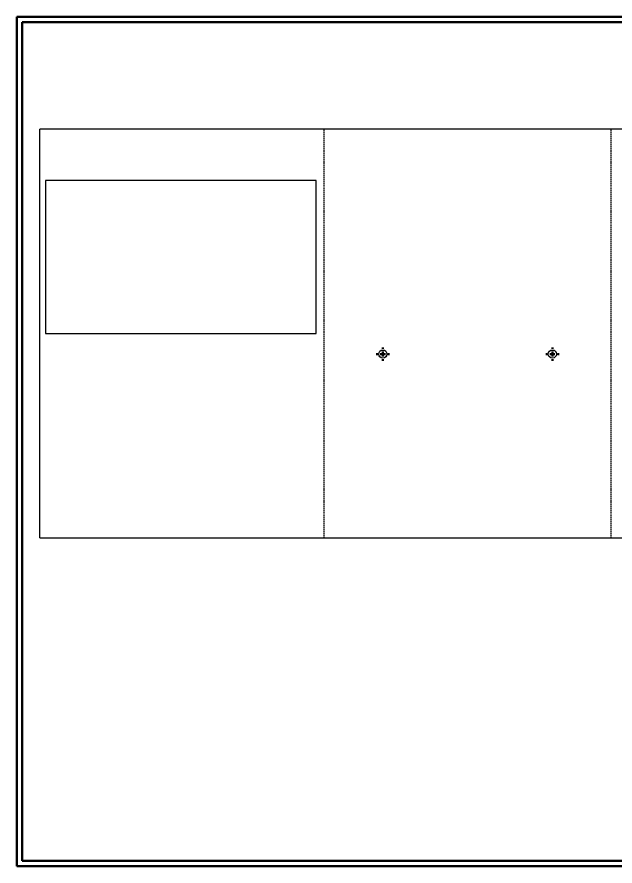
# Model space of a CAD drawing. Header units: millimetres. Extents: x 10 to 1179, y 5 to 836.
# Drawn here: x 10 to 595, y 5 to 836 of the extents above; entities that cross this region are included whole.
import ezdxf

# ---------------------------------------------------------------- set-up
doc = ezdxf.new("R2010")
doc.units = ezdxf.units.MM
doc.linetypes.add('HIDDEN', pattern=[1.905, 1.27, -0.635])
doc.layers.add('SLD-0', color=179, linetype='Continuous', lineweight=50)

# ---------------------------------------------------------------- blocks, each defined once
blk = doc.blocks.new('SW_CENTERMARKSYMBOL_2')
at = {"layer": 'SLD-0', "color": 0}
for p, q in [((-5, 0), (-6.5, 0)), ((0, 0), (-2.5, 0)), ((0, 5), (0, 6.5)), ((0, 0), (0, 2.5)), ((0, 0), (0, -2.5)), ((0, 0), (2.5, 0)), ((5, 0), (6.5, 0)), ((0, -5), (0, -6.5))]:
    blk.add_line(p, q, dxfattribs=at)
blk = doc.blocks.new('SW_CENTERMARKSYMBOL_3')
at = {"layer": 'SLD-0', "color": 0}
for p, q in [((-5, 0), (-6.5, 0)), ((0, 0), (-2.5, 0)), ((0, 5), (0, 6.5)), ((0, 0), (0, 2.5)), ((0, 0), (0, -2.5)), ((0, 0), (2.5, 0)), ((5, 0), (6.5, 0)), ((0, -5), (0, -6.5))]:
    blk.add_line(p, q, dxfattribs=at)

msp = doc.modelspace()

# ---------------------------------------------------------------- linework, layer by layer
at = {"color": 7, "linetype": 'Continuous', "lineweight": 25}
for p, q in [((32.37, 326.09), (32.37, 726.09)), ((1163.72, 726.09), (32.37, 726.09)), ((302.87, 676.09), (37.87, 676.09)), ((37.87, 676.09), (37.87, 526.09)), ((302.87, 526.09), (302.87, 676.09)), ((37.87, 526.09), (302.87, 526.09)), ((32.37, 326.09), (1163.72, 326.09))]:
    msp.add_line(p, q, dxfattribs=at)
at = {"color": 7, "linetype": 'HIDDEN'}
for p, q in [((310.73, 326.09), (310.73, 726.09)), ((591.44, 326.09), (591.44, 726.09))]:
    msp.add_line(p, q, dxfattribs=at)
at = {"color": 7, "linetype": 'Continuous', "lineweight": 25}
for centre in [(368.09, 506.09), (534.09, 506.09)]:
    msp.add_circle(centre, 4, dxfattribs=at)
at = {"layer": 'SLD-0'}
for p, q in [((9.97, 836.04), (1178.97, 836.04)), ((9.97, 5.04), (9.97, 836.04)), ((14.97, 10.04), (14.97, 831.04)), ((14.97, 831.04), (1173.97, 831.04)), ((1173.97, 10.04), (14.97, 10.04)), ((1178.97, 5.04), (9.97, 5.04))]:
    msp.add_line(p, q, dxfattribs=at)

# ---------------------------------------------------------------- block references
for name, p in [('SW_CENTERMARKSYMBOL_2', (368.09, 506.09)), ('SW_CENTERMARKSYMBOL_3', (534.09, 506.09))]:
    msp.add_blockref(name, p, dxfattribs=at)

doc.saveas('drawing.dxf')
